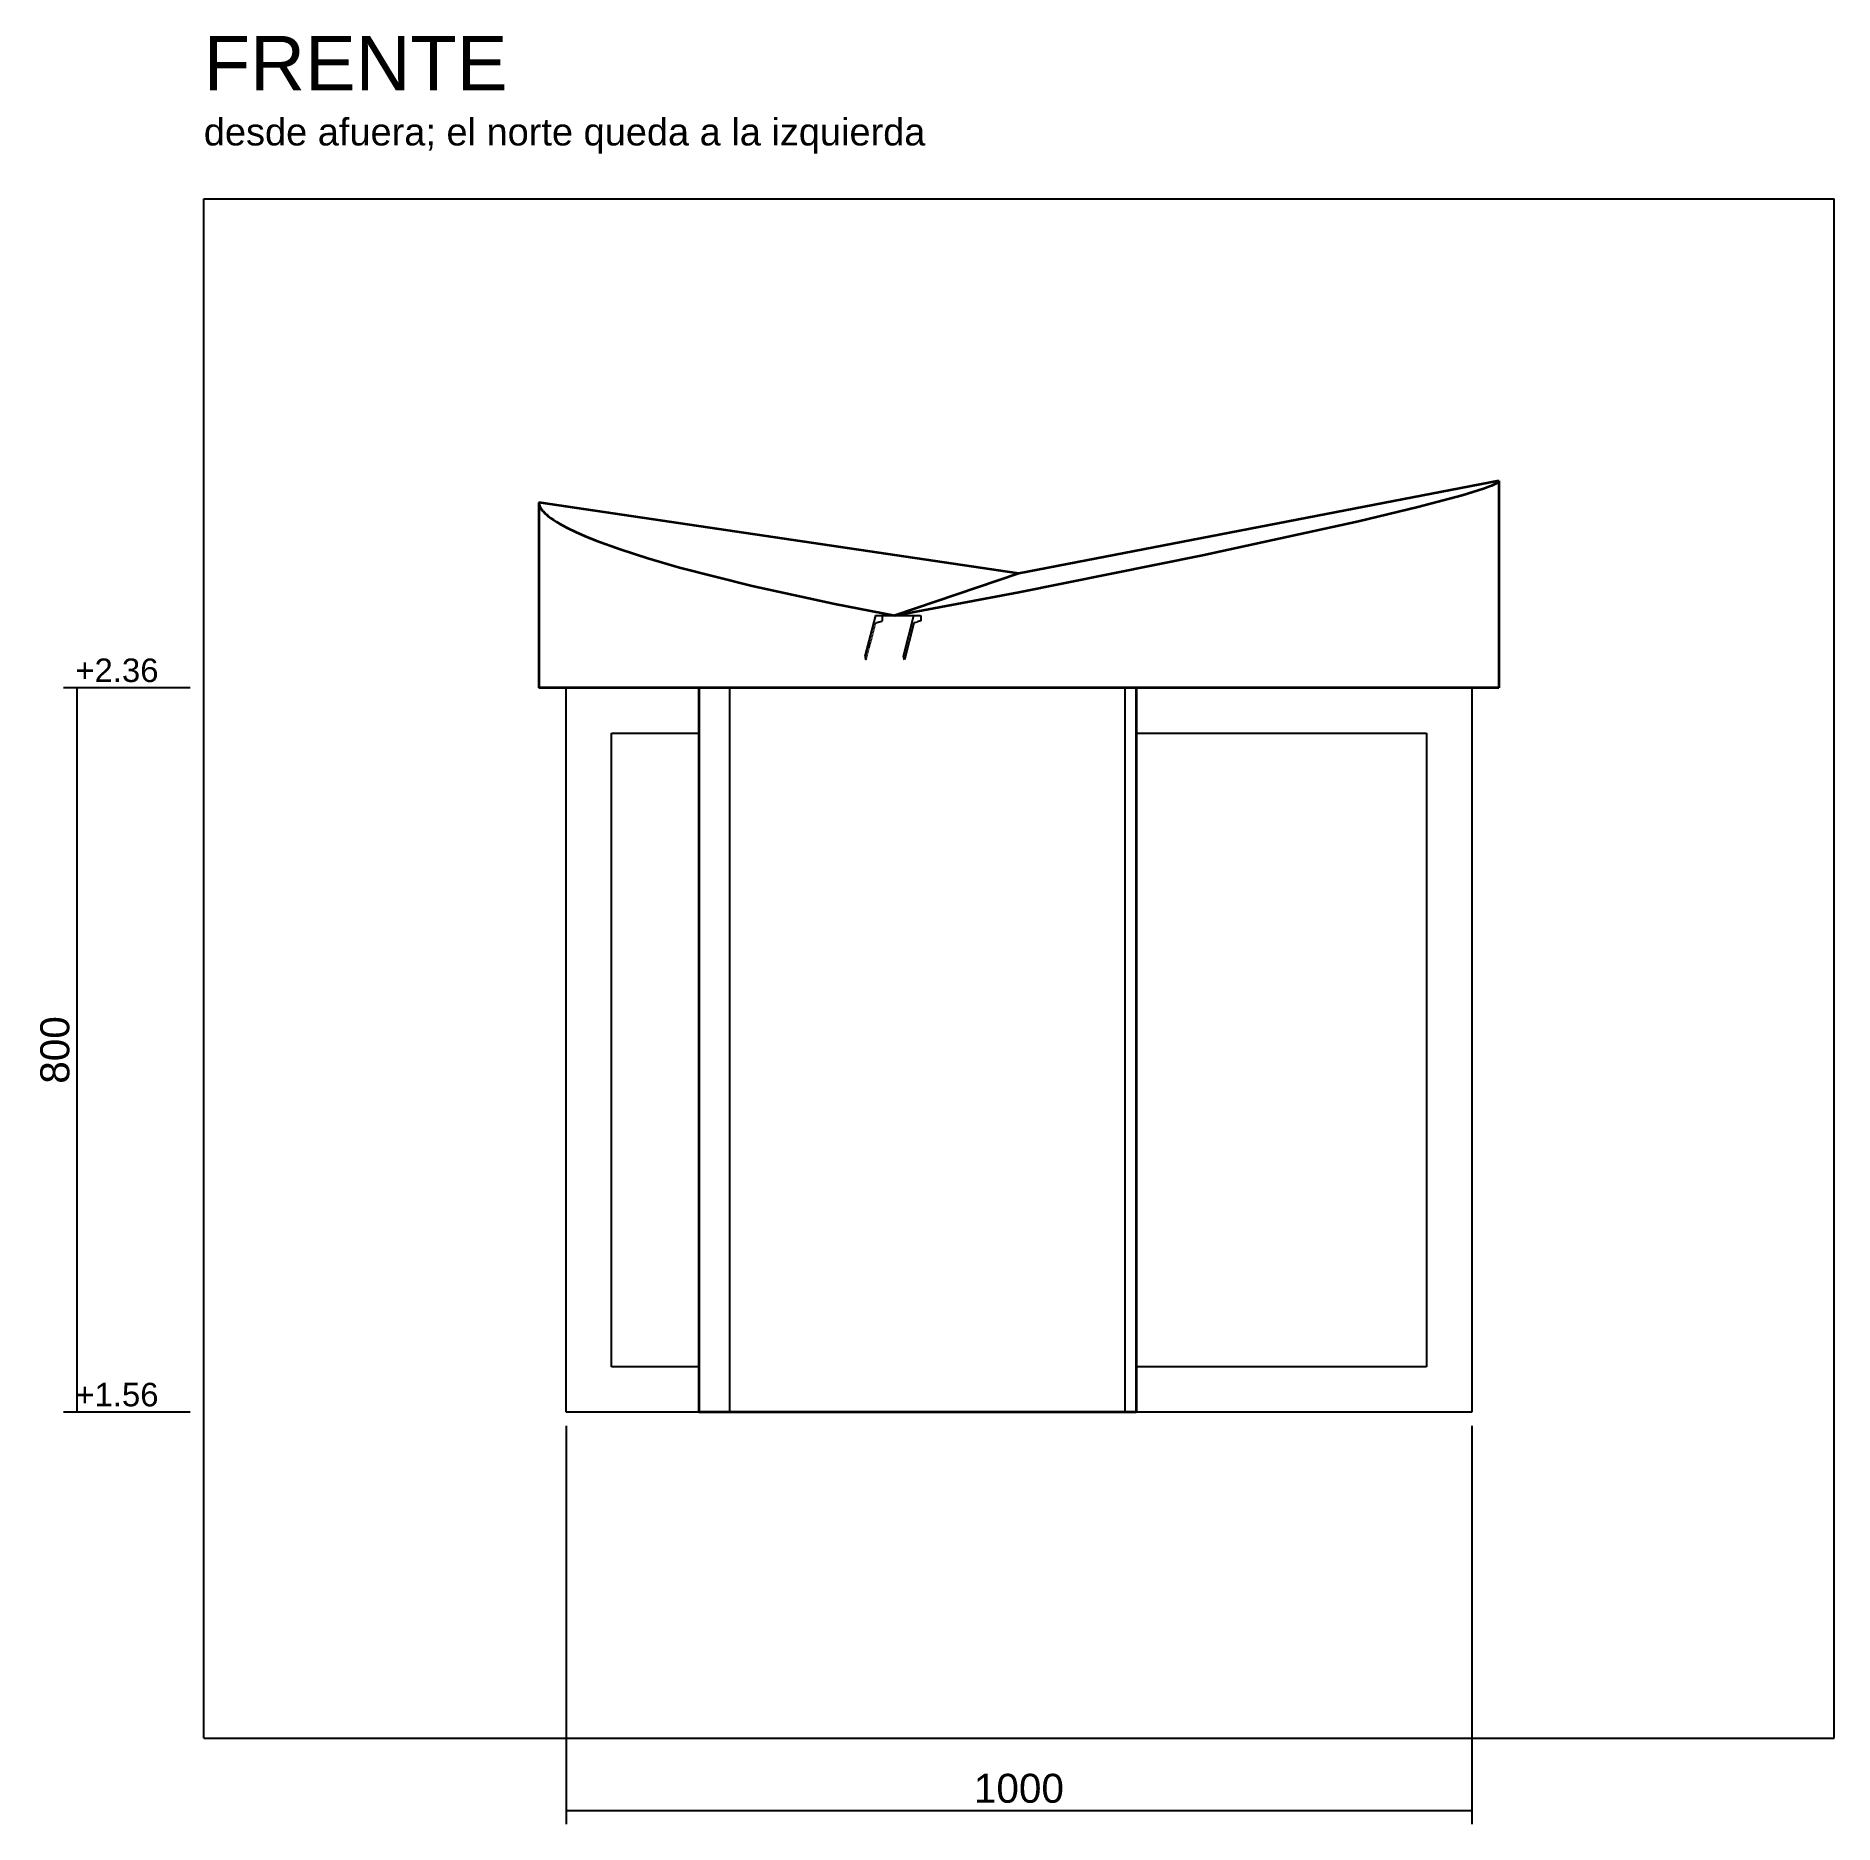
# Model space of a CAD drawing. Header units: millimetres. Extents: x -1085 to 900, y 1105 to 3080.
import ezdxf

# ---------------------------------------------------------------- set-up
doc = ezdxf.new("R2010")
doc.units = ezdxf.units.MM
doc.linetypes.add('DASHED', pattern=[1.524, 1.27, -0.254])
for name, color, linetype, true_color in [('CONTEXTO_MURO', 9, 'Continuous', 0x808080), ('CONTEXTO_VENTANA', 9, 'Continuous', 0x808080), ('COTAS', 2, 'Continuous', 0xffff00), ('OCULTO', 9, 'DASHED', 0x808080), ('PROTECTOR_LABIO', 5, 'Continuous', 0x0000ff)]:
    doc.layers.add(name, color=color, linetype=linetype, true_color=true_color)
doc.layers.add('PROTECTOR_CUBIERTA', color=7, linetype='Continuous', lineweight=35)
doc.layers.add('PROTECTOR_LAMINA', color=7, linetype='Continuous', lineweight=35)
doc.layers.add('TEXTO', color=7, linetype='Continuous')
doc.styles.add('PROTECTOR', font='arial.ttf')
doc.dimstyles.new('PROTECTOR', dxfattribs={"dimtxt": 32, "dimasz": 0, "dimexe": 15, "dimexo": 15, "dimgap": 8, "dimtad": 1, "dimtoh": 1, "dimdec": 0, "dimzin": 12, "dimdsep": 46, "dimtxsty": 'PROTECTOR', "dimcen": 2.5, "dimazin": 1, "dimtfac": 1, "dimtdec": 4, "dimtix": 1, "dimtofl": 0, "dimtmove": 1, "dimatfit": 3, "dimtolj": 1, "dimtzin": 1, "dimarcsym": 0})

# ---------------------------------------------------------------- blocks, each defined once
blk = doc.blocks.new('*D1')
at = {"layer": 'COTAS', "color": 0, "lineweight": -2}
for p, q in [((-915, 2360), (-1055, 2360)), ((-1040, 1560), (-1040, 2360)), ((-915, 1560), (-1055, 1560))]:
    blk.add_line(p, q, dxfattribs=at)
at = {"layer": 'Defpoints', "color": 0}
for p in [(-1040, 2360), (-900, 2360), (-900, 1560)]:
    blk.add_point(p, dxfattribs=at)
at = {"layer": 'COTAS', "color": 0, "insert": (-1064.3, 1960), "char_height": 32, "attachment_point": 5, "rotation": 90, "style": 'PROTECTOR'}
blk.add_mtext('\\A1;800', dxfattribs=at)
blk = doc.blocks.new('*D2')
at = {"layer": 'COTAS', "color": 0, "lineweight": -2}
for p, q in [((-500, 1545), (-500, 1105)), ((500, 1545), (500, 1105)), ((-500, 1120), (500, 1120))]:
    blk.add_line(p, q, dxfattribs=at)
at = {"layer": 'Defpoints', "color": 0}
for p in [(-500, 1560), (500, 1560), (500, 1120)]:
    blk.add_point(p, dxfattribs=at)
at = {"layer": 'COTAS', "color": 0, "insert": (0, 1144.3), "char_height": 32, "attachment_point": 5, "style": 'PROTECTOR'}
blk.add_mtext('\\A1;1000', dxfattribs=at)

msp = doc.modelspace()

# ---------------------------------------------------------------- linework, layer by layer
at = {"layer": 'CONTEXTO_MURO'}
for points in [[(-900, 1200), (-900, 2900)], [(-900, 2900), (900, 2900)], [(900, 1200), (900, 2900)], [(-500, 1560), (-500, 2360)], [(500, 2360), (500, 1560)], [(-353.55, 1560), (-500, 1560)], [(500, 1560), (129.41, 1560)], [(-900, 1200), (900, 1200)]]:
    msp.add_lwpolyline(points, dxfattribs=at)
at = {"layer": 'CONTEXTO_VENTANA'}
for points in [[(-450, 2310), (-353.55, 2310)], [(-450, 1610), (-450, 2310)], [(129.41, 2310), (450, 2310)], [(450, 2310), (450, 1610)], [(-353.55, 1610), (-450, 1610)], [(450, 1610), (129.42, 1610)]]:
    msp.add_lwpolyline(points, dxfattribs=at)
at = {"layer": 'OCULTO'}
for points in [[(-168.97, 2390.74), (-158.42, 2431.54)], [(-158.42, 2431.54), (-150.66, 2434)], [(-150.66, 2434), (-150.66, 2440)], [(-115.92, 2440), (-108.16, 2440)], [(-108.16, 2434), (-115.92, 2431.54)], [(-108.16, 2440), (-108.16, 2434)], [(-319.61, 2360), (-319.61, 1560)], [(116.99, 2360), (116.99, 1560)]]:
    msp.add_lwpolyline(points, dxfattribs=at)
at = {"layer": 'PROTECTOR_CUBIERTA'}
for points in [[(-137.17, 2440), (0, 2465.77), (202.56, 2506.42), (374.77, 2544.12), (440.37, 2559.88), (489.38, 2572.89), (507.01, 2578.2), (513.99, 2580.52), (519.72, 2582.62), (522.12, 2583.58), (524.2, 2584.48), (525.97, 2585.32), (526.73, 2585.72), (527.41, 2586.11), (528.02, 2586.48), (528.54, 2586.83), (528.78, 2587), (528.99, 2587.17), (529.18, 2587.33), (529.35, 2587.5), (529.43, 2587.57), (529.5, 2587.65), (529.57, 2587.73), (529.63, 2587.8), (529.69, 2587.88), (529.75, 2587.95), (529.79, 2588.03), (529.84, 2588.1), (529.88, 2588.17), (529.89, 2588.2), (529.91, 2588.24), (529.92, 2588.27), (529.94, 2588.31), (529.95, 2588.34), (529.96, 2588.38), (529.97, 2588.41), (529.98, 2588.44), (529.98, 2588.48), (529.99, 2588.51), (529.99, 2588.54), (530, 2588.57), (530, 2588.61), (530, 2588.64)], [(530, 2588.64), (0, 2486.37)], [(530, 2588.64), (530, 2360)], [(0, 2486.37), (-530, 2564.64)], [(-530, 2564.64), (-529.99, 2564.21), (-529.96, 2563.78), (-529.91, 2563.34), (-529.84, 2562.9), (-529.75, 2562.46), (-529.63, 2562.02), (-529.5, 2561.58), (-529.35, 2561.13), (-529.18, 2560.68), (-528.99, 2560.22), (-528.77, 2559.77), (-528.54, 2559.31), (-528.29, 2558.85), (-528.02, 2558.38), (-527.73, 2557.92), (-527.41, 2557.45), (-526.73, 2556.5), (-525.96, 2555.55), (-525.12, 2554.58), (-524.2, 2553.6), (-523.2, 2552.62), (-522.12, 2551.62), (-520.96, 2550.62), (-519.72, 2549.6), (-517.01, 2547.54), (-513.99, 2545.45), (-510.66, 2543.32), (-507.02, 2541.16), (-498.83, 2536.73), (-489.43, 2532.18), (-478.85, 2527.52), (-467.14, 2522.77), (-440.46, 2513.05), (-409.59, 2503.08), (-374.77, 2492.94), (-294.69, 2472.56), (-203.25, 2452.68), (-137.17, 2440)], [(-530, 2564.64), (-530, 2360)], [(0, 2486.37), (-137.17, 2440)], [(-137.17, 2360), (-425.3, 2360), (-505.16, 2360), (-524.06, 2360), (-528.55, 2360), (-529.64, 2360), (-529.91, 2360), (-529.98, 2360), (-529.99, 2360), (-530, 2360)], [(530, 2360), (-137.17, 2360)]]:
    msp.add_lwpolyline(points, dxfattribs=at)
at = {"layer": 'PROTECTOR_LABIO'}
for points in [[(-158.42, 2440), (-170.07, 2395)], [(-158.42, 2440), (-115.92, 2440)], [(-127.57, 2395), (-115.92, 2440)], [(-115.92, 2431.54), (-126.47, 2390.74)], [(-170.07, 2395), (-168.97, 2390.74)], [(-126.47, 2390.74), (-127.57, 2395)]]:
    msp.add_lwpolyline(points, dxfattribs=at)
at = {"layer": 'PROTECTOR_LAMINA'}
for points in [[(-353.55, 2360), (-353.55, 1560)], [(129.41, 2360), (129.41, 1560)], [(129.41, 1560), (-353.55, 1560)]]:
    msp.add_lwpolyline(points, dxfattribs=at)

# ---------------------------------------------------------------- texts
at = {"layer": 'COTAS', "char_height": 26, "width": 230.8913, "attachment_point": 9, "style": 'PROTECTOR'}
for s, insert in [('+2.36', (-950, 2366)), ('+1.56', (-950, 1566))]:
    msp.add_mtext(s, dxfattribs=dict(at, insert=insert))
at = {"layer": 'TEXTO', "attachment_point": 7, "style": 'PROTECTOR'}
for s, insert, char_height, width in [('FRENTE', (-900, 3020), 60, 778.6957), ('desde afuera; el norte queda a la izquierda', (-900, 2950), 30, 1640.5435)]:
    msp.add_mtext(s, dxfattribs=dict(at, insert=insert, char_height=char_height, width=width))

# ---------------------------------------------------------------- dimensions: what is measured, and where the dimension line sits
at = {"layer": 'COTAS'}
dim = msp.add_linear_dim(base=(-1040, 2360), p1=(-900, 1560), p2=(-900, 2360), angle=90, text='800', dimstyle='PROTECTOR', override={"dimscale": 1, "dimtih": 0, "dimtoh": 0, "dimlfac": 1, "dimzin": 8, "dimsah": 0, "dimtzin": 12}, dxfattribs=at)
dim.commit()
dim.dimension.update_dxf_attribs({"geometry": '*D1', "text_midpoint": (-1064.34, 1960)})
dim = msp.add_linear_dim(base=(500, 1120), p1=(-500, 1560), p2=(500, 1560), text='1000', dimstyle='PROTECTOR', override={"dimscale": 1, "dimtih": 0, "dimtoh": 0, "dimlfac": 1, "dimzin": 8, "dimsah": 0, "dimtzin": 12}, dxfattribs=at)
dim.commit()
dim.dimension.update_dxf_attribs({"geometry": '*D2', "text_midpoint": (0, 1144.34)})

doc.saveas('drawing.dxf')
